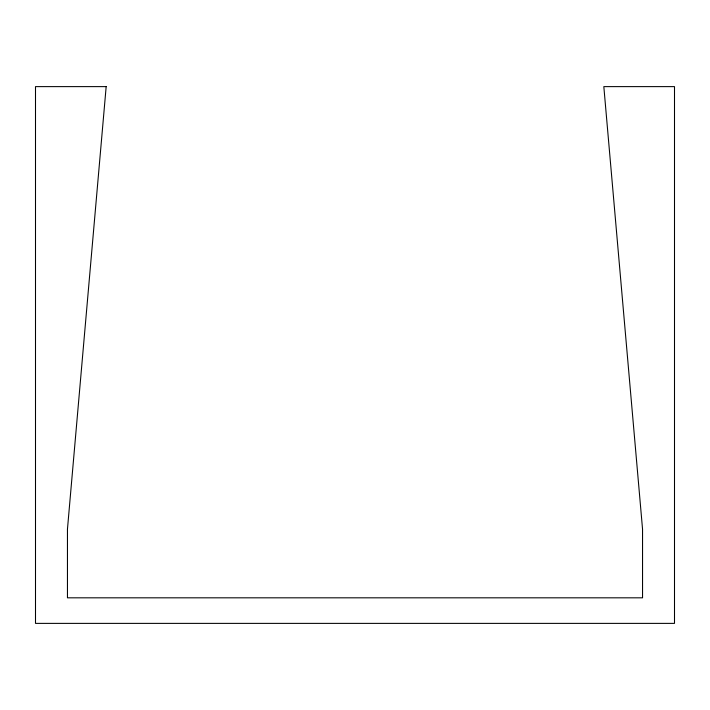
<?xml version="1.0" encoding="UTF-8"?>
<svg xmlns="http://www.w3.org/2000/svg" width="710" height="710" viewBox="0 0 710 710"><rect width="100%" height="100%" fill="white"/><g stroke="black" fill="none" stroke-linecap="round" stroke-linejoin="round"><path stroke-width="1.06" d="M106.172 86.62L67.45 529.216L67.45 597.82L642.55 597.82L642.55 529.216L603.828 86.62L674.5 86.62L674.5 623.38L35.5 623.38L35.5 86.62L106.172 86.62"/></g></svg>
